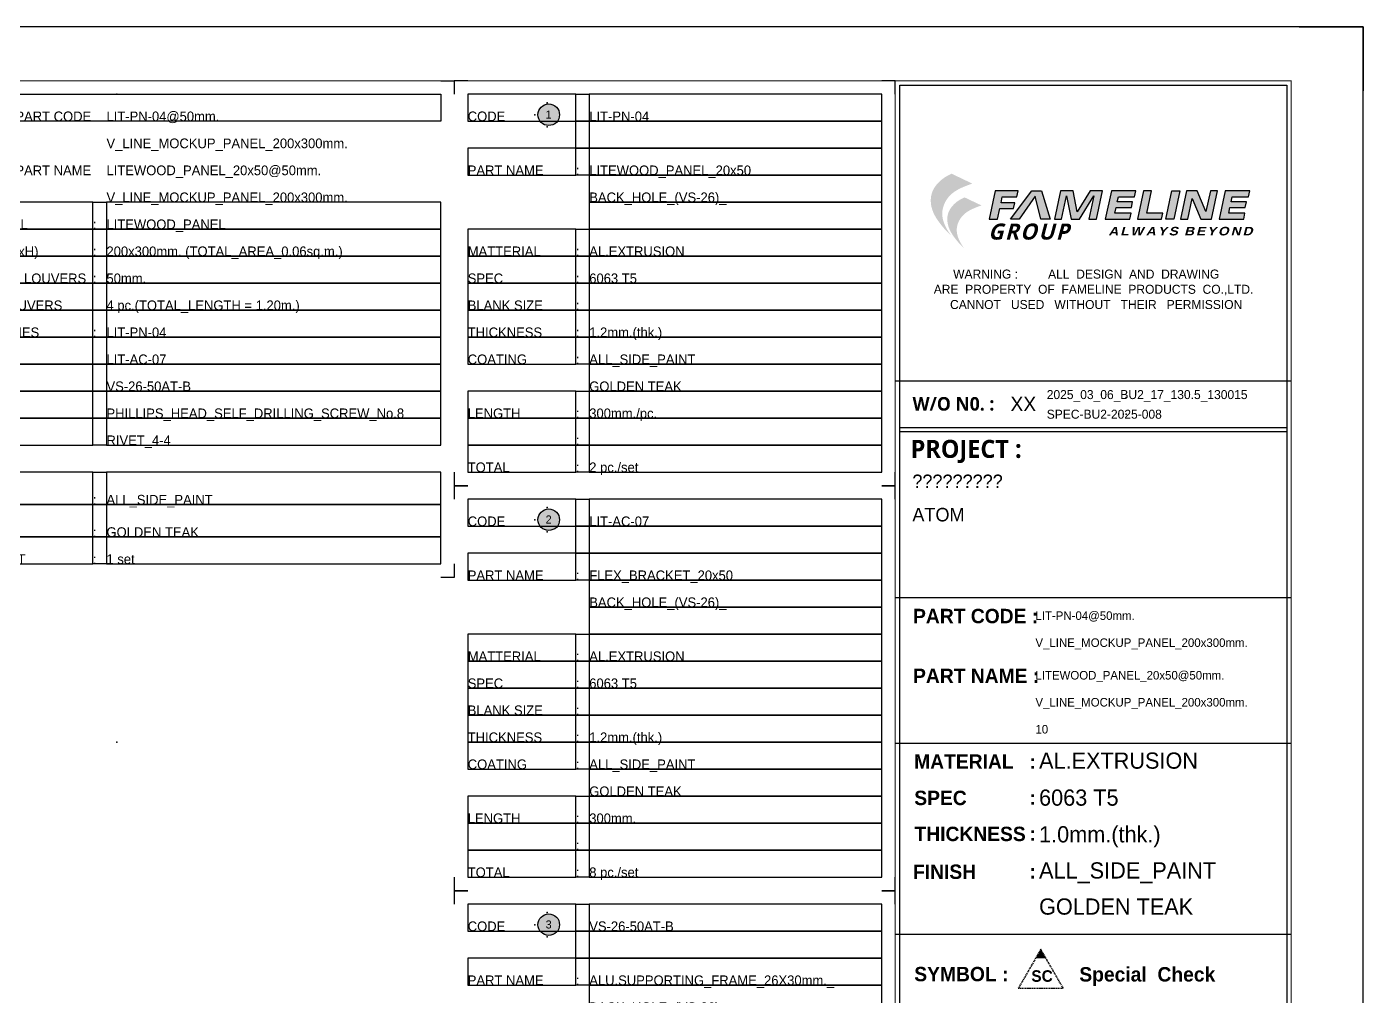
# Model space of a CAD drawing. Header units: millimetres. Extents: x -244126 to 368105, y -173968 to 259060.
# Drawn here: x 161645 to 162387, y 256820 to 257358 of the extents above; entities that cross this region are included whole.
import ezdxf
from ezdxf.enums import TextEntityAlignment as Align

# ---------------------------------------------------------------- set-up
doc = ezdxf.new("R2010")
doc.units = ezdxf.units.MM
doc.header["$MEASUREMENT"] = 0
for name, pattern in [('005_GG_TA_LINE', [13.75, 5, -1.25, 1.25, -1.25, 5]), ('BORDER2', [22.225, 6.35, -3.175, 6.35, -3.175, 0, -3.175]), ('HIDDEN', [9.525, 6.35, -3.175])]:
    doc.linetypes.add(name, pattern=pattern)
for name, color, linetype in [('000 - H A T C H', 8, 'Continuous'), ('000 - L I N E 0.1', 1, 'Continuous'), ('000 - SYMBOL CON', 1, 'Continuous'), ('000 - T E X T', 4, 'Continuous'), ('000 - TITLEBLOCK', 4, 'Continuous'), ('A04_TUBE SERIES', 7, 'Continuous'), ('T E X T', 4, 'Continuous')]:
    doc.layers.add(name, color=color, linetype=linetype)
doc.styles.add('Cetury Gothic', font='GOTHIC.TTF')
doc.styles.add('MtXpl_BrowalliaUPC', font='BrowalliaUPC.ttf')
doc.styles.add('MtXpl_Century_Gothic', font='GOTHICB.TTF')
doc.styles.add('MtXpl_Malgun_Gothic', font='malgunbd.ttf')
doc.styles.add('TA', font='Cordia New.ttf', dxfattribs={"height": 4.5})

# ---------------------------------------------------------------- blocks, each defined once
blk = doc.blocks.new('A$Cfd196da9')
at = {"color": 0, "linetype": 'ByBlock', "const_width": 0.1}
blk.add_lwpolyline([(-143.5, -98), (96.5, -98), (96.5, 99), (-143.5, 99)], close=True, dxfattribs=at)
blk = doc.blocks.new('NEW LOGO FAMELINE')
h = blk.add_hatch(color=3)
h.dxf.hatch_style = 1
h.set_gradient(color1=(51, 51, 51), color2=(132, 132, 132), tint=1, name='INVHEMISPHERICAL')
edge = h.paths.add_edge_path()
edge.add_spline(control_points=[(167, -151.3), (166.2, -150.2), (164.6, -148), (161.9, -143.2), (159.3, -137.4), (158.4, -130.6), (159.4, -124.4), (161.9, -118.6), (166.8, -112.3), (175.3, -106.8), (182.7, -104.2), (186.7, -102.7)], knot_values=[0, 0, 0, 0, 3.999368, 8.221458, 16.423435, 22.935826, 28.683381, 35.030362, 41.70231, 52.106571, 65.045306, 65.045306, 65.045306, 65.045306], degree=3, periodic=0)
edge.add_line((186.7, -102.7), (167.5, -93.5))
edge.add_spline(control_points=[(167.5, -93.5), (165.3, -94.5), (160.7, -96.8), (154.8, -101.7), (150.3, -107.6), (148, -114.3), (147.8, -121.1), (149.6, -128.8), (153.3, -135.6), (157.9, -141.6), (162.1, -146.7), (165.3, -149.7), (167, -151.3)], knot_values=[0, 0, 0, 0, 7.114643, 15.455222, 22.761373, 29.246418, 36.248595, 42.954952, 52.716962, 59.173886, 65.493194, 72.469008, 72.469008, 72.469008, 72.469008], degree=3, periodic=0)
edge = h.paths.add_edge_path(flags=16)
edge.add_spline(control_points=[(174.4, -106.3), (174.1, -106.2), (172.5, -105.6), (168.6, -105.4), (162.7, -105.8), (156.2, -106.9), (152.6, -109.1), (151, -110.1)], knot_values=[0, 0, 0, 0, 1.056476, 5.025479, 11.599149, 18.811417, 24.352285, 24.352285, 24.352285, 24.352285], degree=3, periodic=0)
edge.add_spline(control_points=[(151, -110.1), (151.1, -109.8), (151.2, -109.5), (151.8, -108.3), (152.4, -107.3), (153.9, -105.1), (154.9, -104), (157.1, -101.7), (158.4, -100.5), (160.4, -99), (161.1, -98.5), (162.6, -97.6), (163.3, -97.1), (164.9, -96.2), (165.8, -95.8), (167, -95.2), (167.2, -95.1), (167.5, -95)], knot_values=[0.636744, 0.636744, 0.636744, 0.636744, 1.528083, 1.528083, 5.150301, 5.150301, 9.845601, 9.845601, 15.15015, 15.15015, 17.802424, 17.802424, 20.454698, 20.454698, 23.491903, 23.491903, 24.373762, 24.373762, 24.373762, 24.373762], degree=3, periodic=0)
edge.add_line((167.5, -95), (183.3, -102.6))
edge.add_spline(control_points=[(183.3, -102.6), (182.4, -102.9), (181.5, -103.2), (178.6, -104.4), (176.5, -105.2), (174.4, -106.3)], knot_values=[3.151221, 3.151221, 3.151221, 3.151221, 5.963358, 5.963358, 12.618488, 12.618488, 12.618488, 12.618488], degree=3, periodic=0)
h = blk.add_hatch(color=253)
h.dxf.hatch_style = 1
edge = h.paths.add_edge_path()
edge.add_spline(control_points=[(167.5, -95), (167.2, -95.1), (167, -95.2), (165.8, -95.8), (164.9, -96.2), (163.3, -97.1), (162.6, -97.6), (161.1, -98.5), (160.4, -99), (158.4, -100.5), (157.1, -101.7), (154.9, -104), (153.9, -105.1), (152.4, -107.3), (151.8, -108.3), (151.2, -109.5), (151.1, -109.8), (151, -110.1)], knot_values=[0.636744, 0.636744, 0.636744, 0.636744, 1.518603, 1.518603, 4.555808, 4.555808, 7.208082, 7.208082, 9.860357, 9.860357, 15.164905, 15.164905, 19.860205, 19.860205, 23.482423, 23.482423, 24.373762, 24.373762, 24.373762, 24.373762], degree=3, periodic=0)
edge.add_spline(control_points=[(151, -110.1), (152.6, -109.1), (156.2, -106.9), (162.7, -105.8), (168.6, -105.4), (172.5, -105.6), (174.1, -106.2), (174.4, -106.3)], knot_values=[0, 0, 0, 0, 5.540868, 12.753135, 19.326806, 23.295809, 24.352285, 24.352285, 24.352285, 24.352285], degree=3, periodic=0)
edge.add_spline(control_points=[(174.4, -106.3), (176.5, -105.2), (178.6, -104.4), (181.5, -103.2), (182.4, -102.9), (183.3, -102.6)], knot_values=[3.151221, 3.151221, 3.151221, 3.151221, 9.806351, 9.806351, 12.618488, 12.618488, 12.618488, 12.618488], degree=3, periodic=0)
edge.add_line((183.3, -102.6), (167.5, -95))
edge = h.paths.add_edge_path()
edge.add_spline(control_points=[(179.5, -116.8), (179.3, -116.9), (179.1, -117), (178.1, -117.4), (177.4, -117.8), (176, -118.5), (175.4, -118.9), (174.3, -119.6), (173.7, -120), (172, -121.3), (171, -122.3), (169.1, -124.2), (168.3, -125.1), (167.1, -126.9), (166.6, -127.7), (166.1, -128.8), (166, -129), (165.9, -129.2)], knot_values=[0.636744, 0.636744, 0.636744, 0.636744, 1.518603, 1.518603, 4.555808, 4.555808, 7.208082, 7.208082, 9.860357, 9.860357, 15.164905, 15.164905, 19.860205, 19.860205, 23.482423, 23.482423, 24.373762, 24.373762, 24.373762, 24.373762], degree=3, periodic=0)
edge.add_spline(control_points=[(165.9, -129.2), (166.3, -129), (166.6, -128.7), (167, -128.5)], knot_values=[0, 0, 0, 0, 1.522018, 1.522018, 1.522018, 1.522018], degree=3, periodic=0)
edge.add_spline(control_points=[(167, -128.5), (167.7, -128.1), (168.5, -127.7), (169.2, -127.3)], knot_values=[1.522018, 1.522018, 1.522018, 1.522018, 4.566053, 4.566053, 4.566053, 4.566053], degree=3, periodic=0)
edge.add_spline(control_points=[(169.2, -127.3), (169.5, -127.2), (170.2, -126.9), (171, -126.6), (171.6, -126.5)], knot_values=[4.566053, 4.566053, 4.566053, 4.566053, 5.540868, 7.610089, 7.610089, 7.610089, 7.610089], degree=3, periodic=0)
edge.add_spline(control_points=[(171.6, -126.5), (172.4, -126.3), (173.2, -126.1), (174, -126)], knot_values=[7.610089, 7.610089, 7.610089, 7.610089, 10.654125, 10.654125, 10.654125, 10.654125], degree=3, periodic=0)
edge.add_spline(control_points=[(174, -126), (174.6, -125.9), (175.8, -125.7), (177.1, -125.6), (177.8, -125.5)], knot_values=[10.654125, 10.654125, 10.654125, 10.654125, 12.753135, 15.220178, 15.220178, 15.220178, 15.220178], degree=3, periodic=0)
edge.add_spline(control_points=[(177.8, -125.5), (178.9, -125.5), (180.1, -125.4), (181.4, -125.4), (181.5, -125.4)], knot_values=[15.220178, 15.220178, 15.220178, 15.220178, 19.326806, 19.786231, 19.786231, 19.786231, 19.786231], degree=3, periodic=0)
edge.add_spline(control_points=[(181.5, -125.4), (182.1, -125.5), (182.8, -125.5), (183.4, -125.6)], knot_values=[19.786231, 19.786231, 19.786231, 19.786231, 22.069258, 22.069258, 22.069258, 22.069258], degree=3, periodic=0)
edge.add_spline(control_points=[(183.4, -125.6), (183.7, -125.6), (184.1, -125.7), (184.5, -125.8), (184.6, -125.9)], knot_values=[22.069258, 22.069258, 22.069258, 22.069258, 23.295809, 23.591276, 23.591276, 23.591276, 23.591276], degree=3, periodic=0)
edge.add_spline(control_points=[(184.6, -125.9), (184.8, -125.9), (185, -126), (185.2, -126.1)], knot_values=[23.591276, 23.591276, 23.591276, 23.591276, 24.352285, 24.352285, 24.352285, 24.352285], degree=3, periodic=0)
edge.add_spline(control_points=[(185.2, -126.1), (186.9, -125.2), (188.6, -124.5), (191, -123.5), (191.8, -123.3), (192.5, -123)], knot_values=[3.151221, 3.151221, 3.151221, 3.151221, 9.806351, 9.806351, 12.618488, 12.618488, 12.618488, 12.618488], degree=3, periodic=0)
edge.add_line((192.5, -123), (179.5, -116.8))
h = blk.add_hatch(color=3)
h.dxf.hatch_style = 1
h.set_gradient(color1=(51, 51, 51), color2=(132, 132, 132), tint=1, name='INVHEMISPHERICAL')
edge = h.paths.add_edge_path()
edge.add_spline(control_points=[(179.1, -163.1), (178.5, -162.2), (177.2, -160.4), (174.9, -156.5), (172.8, -151.7), (172, -146), (172.8, -140.9), (174.9, -136.2), (178.9, -131), (185.9, -126.5), (192, -124.3), (195.3, -123.1)], knot_values=[0, 0, 0, 0, 3.28902, 6.761203, 13.506384, 18.862075, 23.588778, 28.808439, 34.295348, 42.851654, 53.492273, 53.492273, 53.492273, 53.492273], degree=3, periodic=0)
edge.add_line((195.3, -123.1), (179.5, -115.6))
edge.add_spline(control_points=[(179.5, -115.6), (177.7, -116.4), (173.9, -118.3), (169.1, -122.3), (165.3, -127.2), (163.4, -132.7), (163.3, -138.3), (164.8, -144.6), (167.9, -150.2), (171.6, -155.1), (175.1, -159.3), (177.7, -161.8), (179.1, -163.1)], knot_values=[0, 0, 0, 0, 5.850974, 12.71014, 18.718608, 24.051811, 29.810295, 35.325501, 43.35363, 48.663707, 53.86061, 59.597414, 59.597414, 59.597414, 59.597414], degree=3, periodic=0)
edge = h.paths.add_edge_path(flags=16)
edge.add_spline(control_points=[(171.6, -126.5), (171, -126.6), (170.2, -126.9), (169.5, -127.2), (169.2, -127.3)], knot_values=[4.566053, 4.566053, 4.566053, 4.566053, 6.635274, 7.610089, 7.610089, 7.610089, 7.610089], degree=3, periodic=0)
edge.add_spline(control_points=[(169.2, -127.3), (168.5, -127.7), (167.7, -128.1), (167, -128.5)], knot_values=[1.522018, 1.522018, 1.522018, 1.522018, 4.566053, 4.566053, 4.566053, 4.566053], degree=3, periodic=0)
edge.add_spline(control_points=[(167, -128.5), (166.6, -128.7), (166.3, -129), (165.9, -129.2)], knot_values=[0, 0, 0, 0, 1.522018, 1.522018, 1.522018, 1.522018], degree=3, periodic=0)
edge.add_spline(control_points=[(165.9, -129.2), (166, -129), (166.1, -128.8), (166.6, -127.7), (167.1, -126.9), (168.3, -125.1), (169.1, -124.2), (171, -122.3), (172, -121.3), (173.7, -120), (174.3, -119.6), (175.4, -118.9), (176, -118.5), (177.4, -117.8), (178.1, -117.4), (179.1, -117), (179.3, -116.9), (179.5, -116.8)], knot_values=[0.636744, 0.636744, 0.636744, 0.636744, 1.528083, 1.528083, 5.150301, 5.150301, 9.845601, 9.845601, 15.15015, 15.15015, 17.802424, 17.802424, 20.454698, 20.454698, 23.491903, 23.491903, 24.373762, 24.373762, 24.373762, 24.373762], degree=3, periodic=0)
edge.add_line((179.5, -116.8), (192.5, -123))
edge.add_spline(control_points=[(192.5, -123), (191.8, -123.3), (191, -123.5), (188.6, -124.5), (186.9, -125.2), (185.2, -126.1)], knot_values=[3.151221, 3.151221, 3.151221, 3.151221, 5.963358, 5.963358, 12.618488, 12.618488, 12.618488, 12.618488], degree=3, periodic=0)
edge.add_spline(control_points=[(185.2, -126.1), (185, -126), (184.8, -125.9), (184.6, -125.9)], knot_values=[23.591276, 23.591276, 23.591276, 23.591276, 24.352285, 24.352285, 24.352285, 24.352285], degree=3, periodic=0)
edge.add_spline(control_points=[(184.6, -125.9), (184.5, -125.8), (184.1, -125.7), (183.7, -125.6), (183.4, -125.6)], knot_values=[22.069258, 22.069258, 22.069258, 22.069258, 22.364725, 23.591276, 23.591276, 23.591276, 23.591276], degree=3, periodic=0)
edge.add_spline(control_points=[(183.4, -125.6), (182.8, -125.5), (182.1, -125.5), (181.5, -125.4)], knot_values=[19.786231, 19.786231, 19.786231, 19.786231, 22.069258, 22.069258, 22.069258, 22.069258], degree=3, periodic=0)
edge.add_spline(control_points=[(181.5, -125.4), (181.4, -125.4), (180.1, -125.4), (178.9, -125.5), (177.8, -125.5)], knot_values=[15.220178, 15.220178, 15.220178, 15.220178, 15.679604, 19.786231, 19.786231, 19.786231, 19.786231], degree=3, periodic=0)
edge.add_spline(control_points=[(177.8, -125.5), (177.1, -125.6), (175.8, -125.7), (174.6, -125.9), (174, -126)], knot_values=[10.654125, 10.654125, 10.654125, 10.654125, 13.121167, 15.220178, 15.220178, 15.220178, 15.220178], degree=3, periodic=0)
edge.add_spline(control_points=[(174, -126), (173.2, -126.1), (172.4, -126.3), (171.6, -126.5)], knot_values=[7.610089, 7.610089, 7.610089, 7.610089, 10.654125, 10.654125, 10.654125, 10.654125], degree=3, periodic=0)
blk = doc.blocks.new('*U1676')
h = blk.add_hatch(color=3)
h.dxf.hatch_style = 1
h.paths.add_polyline_path([(1277.21, 943.13), (1281.82, 943.13), (1283.06, 948.98), (1290.66, 948.98), (1291.35, 952.24), (1283.76, 952.24), (1284.46, 955.54), (1292.63, 955.54), (1293.34, 958.88), (1280.56, 958.88)])
h.paths.add_polyline_path([(1289.1, 943.13), (1293.75, 943.13), (1302.64, 955.86), (1305.95, 943.13), (1311.09, 943.13), (1306.25, 958.88), (1300.87, 958.88)])
h.paths.add_polyline_path([(1320.05, 956.01), (1322.65, 943.13), (1327.33, 943.13), (1335.35, 955.97), (1332.62, 943.13), (1336.83, 943.13), (1340.18, 958.88), (1333.36, 958.88), (1326.01, 947.12), (1323.77, 958.88), (1316.78, 958.88), (1313.43, 943.13), (1317.31, 943.13)])
h.paths.add_polyline_path([(1341.69, 943.13), (1355.32, 943.13), (1356.03, 946.46), (1347.02, 946.46), (1347.68, 949.57), (1356.16, 949.57), (1356.82, 952.67), (1348.34, 952.67), (1348.96, 955.54), (1357.96, 955.54), (1358.67, 958.88), (1345.04, 958.88)])
h.paths.add_polyline_path([(1359.56, 943.13), (1372.94, 943.13), (1373.65, 946.46), (1364.75, 946.46), (1367.39, 958.88), (1362.91, 958.88)])
h.paths.add_polyline_path([(1375.32, 943.13), (1379.79, 943.13), (1383.14, 958.88), (1378.67, 958.88)])
h.paths.add_polyline_path([(1383.43, 943.13), (1387.51, 943.13), (1389.93, 954.49), (1394.71, 943.13), (1400.73, 943.13), (1404.08, 958.88), (1400.07, 958.88), (1397.62, 947.35), (1392.76, 958.88), (1386.78, 958.88)])
h.paths.add_polyline_path([(1404.94, 943.13), (1418.57, 943.13), (1419.28, 946.46), (1410.27, 946.46), (1410.93, 949.57), (1419.41, 949.57), (1420.07, 952.67), (1411.59, 952.67), (1412.2, 955.54), (1421.21, 955.54), (1421.92, 958.88), (1408.29, 958.88)])
h = blk.add_hatch(color=150)
h.dxf.hatch_style = 1
h.paths.add_polyline_path([(1305.85, 537.41), (1302.96, 532.41), (1308.73, 532.41)])
at = {"color": 3, "linetype": 'Continuous'}
for p, q in [((1225, 853.24), (1445, 853.24)), ((1225, 732.86), (1445, 732.86)), ((1445, 651.81), (1225, 651.81)), ((1445, 651.81), (1225, 651.81)), ((1445, 545.58), (1225, 545.58))]:
    blk.add_line(p, q, dxfattribs=at)
at = {"color": 3}
for points in [[(1293.34, 958.88), (1280.56, 958.88), (1277.21, 943.13), (1281.82, 943.13), (1283.06, 948.98), (1290.66, 948.98), (1291.35, 952.24), (1283.76, 952.24), (1284.46, 955.54), (1292.63, 955.54), (1293.34, 958.88)], [(1289.1, 943.13), (1300.87, 958.88), (1306.25, 958.88), (1311.09, 943.13), (1305.95, 943.13), (1302.64, 955.86), (1293.75, 943.13), (1289.1, 943.13)], [(1313.43, 943.13), (1317.31, 943.13), (1320.05, 956.01), (1322.65, 943.13), (1327.33, 943.13), (1335.35, 955.97), (1332.62, 943.13), (1336.83, 943.13), (1340.18, 958.88), (1333.36, 958.88), (1326.01, 947.12), (1323.77, 958.88), (1316.78, 958.88), (1313.43, 943.13)], [(1367.39, 958.88), (1362.91, 958.88), (1359.56, 943.13), (1372.94, 943.13), (1373.65, 946.46), (1364.75, 946.46), (1367.39, 958.88)], [(1378.67, 958.88), (1383.14, 958.88), (1379.79, 943.13), (1375.32, 943.13), (1378.67, 958.88)], [(1383.43, 943.13), (1387.51, 943.13), (1389.93, 954.49), (1394.71, 943.13), (1400.73, 943.13), (1404.08, 958.88), (1400.07, 958.88), (1397.62, 947.35), (1392.76, 958.88), (1386.78, 958.88), (1383.43, 943.13)]]:
    blk.add_lwpolyline(points, dxfattribs=at)
for points in [[(1348.96, 955.54), (1357.96, 955.54), (1358.67, 958.88), (1345.04, 958.88), (1341.69, 943.13), (1355.32, 943.13), (1356.03, 946.46), (1347.02, 946.46), (1347.68, 949.57), (1356.16, 949.57), (1356.82, 952.67), (1348.34, 952.67)], [(1412.2, 955.54), (1421.21, 955.54), (1421.92, 958.88), (1408.29, 958.88), (1404.94, 943.13), (1418.57, 943.13), (1419.28, 946.46), (1410.27, 946.46), (1410.93, 949.57), (1419.41, 949.57), (1420.07, 952.67), (1411.59, 952.67)]]:
    blk.add_lwpolyline(points, close=True, dxfattribs=at)
at = {"color": 3, "linetype": 'Continuous'}
blk.add_lwpolyline([(1442.5, 827.4), (1442.5, 824.9), (1227.5, 824.9), (1227.5, 827.4)], close=True, dxfattribs=at)
at = {"color": 150, "linetype": 'HIDDEN', "ltscale": 0.1}
blk.add_lwpolyline([(1293.35, 515.76), (1318.35, 515.76), (1305.85, 537.41), (1293.35, 515.76)], dxfattribs=at)
for p in [(792.5, 1012.5), (1353.25, 843.98), (1353.25, 834.72), (792.5, 652.5)]:
    blk.add_point(p)
at = {"layer": '000 - L I N E 0.1', "color": 21, "linetype": 'Continuous'}
blk.add_lwpolyline([(1449.4, 1050), (1485, 1050), (1485, 1014.4)], dxfattribs=at)
at = {"layer": '000 - T E X T', "color": 3, "const_width": 0.5}
blk.add_lwpolyline([(1445, 35), (1225, 35), (1225, 1020), (1445, 1020)], close=True, dxfattribs=at)
at = {"layer": '000 - T E X T', "color": 3}
blk.add_lwpolyline([(1442.5, 37.5), (1227.5, 37.5), (1227.5, 1017.5), (1442.5, 1017.5)], close=True, dxfattribs=at)
at = {"layer": '000 - TITLEBLOCK', "color": 250}
blk.add_lwpolyline([(0, 0), (1485, 0), (1485, 1050), (0, 1050)], close=True, dxfattribs=at)
at = {"color": 3, "xscale": 0.594778572591873, "yscale": 0.594778572591873, "zscale": 0.594778572591873}
blk.add_blockref('NEW LOGO FAMELINE', (1156.72, 1023.94), dxfattribs=at)
at = {"layer": '000 - T E X T', "color": 3, "xscale": 5, "yscale": 5, "zscale": 5}
blk.add_blockref('A$Cfd196da9', (742.5, 525), dxfattribs=at)
at = {"color": 2, "attachment_point": 1, "style": 'Cetury Gothic'}
for s, width, insert, char_height in [('{\\f@Meiryo UI|b1|i1|c0|p34;\\T1.1;GROUP}', 56.298, (1276.62, 940.64), 8.9217), ('{\\fArial Black|b0|i1|c0|p34;\\T1.2;ALWAYS BEYOND}', 91.2674, (1343.4, 938.81), 4.7582)]:
    blk.add_mtext_dynamic_manual_height_columns(s, width=width, gutter_width=14.87, heights=[0], dxfattribs=dict(at, insert=insert, char_height=char_height))
at = {"color": 4, "style": 'TA'}
blk.add_attdef('PAPER_SIZE', text='', height=6.25, dxfattribs=at).set_placement((1421.5, 24.94), align=Align.MIDDLE_RIGHT)
blk.add_attdef('SCALE_SIZE', text='', height=6.25, dxfattribs=at).set_placement((1433.78, 25.07), align=Align.MIDDLE_LEFT)
at = {"layer": '000 - T E X T', "color": 250, "style": 'TA'}
for tag, height, p in [('SUPERLINK', 5, (43.16, 1039.41)), ('NAMEFILE', 5, (43.16, 1029.41)), ('SC', 100, (8.41, 938.03))]:
    blk.add_attdef(tag, text='', height=height, dxfattribs=at).set_placement(p, align=Align.MIDDLE_LEFT)
at = {"layer": '000 - T E X T', "color": 4, "style": 'TA'}
for tag, height, p in [('NAME_JOB_1', 5, (1309.16, 845.63)), ('NAME_JOB_2', 5, (1309.16, 834.72)), ('NAME_PROJECT_1', 7.5, (1234.52, 797.42)), ('NAME_PROJECT_2', 7.5, (1234.52, 778.92)), ('NAME_PROJECT_3', 7.5, (1234.52, 760.42)), ('CODE_VALUE_1', 4.75, (1302.87, 722.8)), ('CODE_VALUE_2', 4.75, (1302.87, 707.8)), ('PART_NAME_VALUE_1', 4.75, (1302.87, 689.69)), ('PART_NAME_VALUE_2', 4.75, (1302.87, 674.69)), ('PART_NAME_VALUE_3', 4.75, (1302.87, 659.69)), ('MATTERIAL_VALUE_1', 9, (1304.89, 642.26)), ('SPEC_VALUE', 9, (1304.89, 621.71)), ('THICKNESS_VALUE', 9, (1304.89, 601.32)), ('COATING_VALUE_1', 9, (1304.89, 581.25)), ('COATING_VALUE_2', 9, (1304.89, 561.18)), ('NAME_TITLE_1', 6, (1236.27, 194.04)), ('NAME_TITLE_2', 6, (1236.27, 177.39)), ('NAME_TITLE_3', 6, (1236.27, 160.74)), ('DRAWING_NO1', 6, (1236.53, 82.29)), ('DRAWING_NO2', 6, (1236.53, 62.29))]:
    blk.add_attdef(tag, text='', height=height, dxfattribs=at).set_placement(p, align=Align.MIDDLE_LEFT)
for tag, p in [('NAME_DAFT', (1383.53, 340.54)), ('NAME_CHECKED', (1383.53, 306.49)), ('NAME_DESIGNER', (1383.53, 273.03)), ('NAME_DESIGN_MGR', (1383.53, 237.79))]:
    blk.add_attdef(tag, text='', height=9, dxfattribs=at).set_placement(p, align=Align.MIDDLE_CENTER)
for tag, p, height in [('REV', (1383.82, 125.62), 9.38), ('NAME_REMARK', (138.21, 43.26), 10)]:
    blk.add_attdef(tag, p, '', height=height, dxfattribs=at)
at = {"layer": '000 - T E X T', "color": 4, "style": 'Cetury Gothic'}
for tag, p in [('SHEET_NO.', (1403.95, 84.99)), ('TOTAL_SHEET_NO.', (1402.41, 44.1))]:
    blk.add_attdef(tag, text='', height=9, dxfattribs=at).set_placement(p, align=Align.CENTER)
at = {"layer": 'T E X T', "color": 4, "linetype": '005_GG_TA_LINE'}
for s, height, style, p in [(' WARNING :         ALL  DESIGN  AND  DRAWING', 5, 'Cetury Gothic', (1255.31, 910.08)), ('ARE  PROPERTY  OF  FAMELINE  PRODUCTS  CO.,LTD.', 5, 'Cetury Gothic', (1246.38, 901.62)), (' CANNOT   USED   WITHOUT   THEIR   PERMISSION', 5, 'Cetury Gothic', (1253.59, 893.16)), ('W/O N0. :', 7.5, 'MtXpl_Malgun_Gothic', (1234.63, 836.73)), ('XX', 8, 'Cetury Gothic', (1289.01, 836.42)), ('PROJECT :', 10, 'MtXpl_Malgun_Gothic', (1233.54, 810.46)), ('PART CODE :', 8, 'MtXpl_Century_Gothic', (1234.88, 718.59)), ('PART NAME :', 8, 'MtXpl_Century_Gothic', (1234.88, 685.37)), ('MATERIAL', 8, 'MtXpl_Century_Gothic', (1235.49, 637.74)), (':', 8, 'MtXpl_Century_Gothic', (1299.55, 637.74)), ('SPEC', 8, 'MtXpl_Century_Gothic', (1235.57, 617.54)), (':', 8, 'MtXpl_Century_Gothic', (1299.55, 617.74)), ('THICKNESS', 8, 'MtXpl_Century_Gothic', (1235.67, 597.54)), (':', 8, 'MtXpl_Century_Gothic', (1299.55, 597.74)), ('FINISH', 8, 'MtXpl_Century_Gothic', (1234.86, 576.53)), (':', 8, 'MtXpl_Century_Gothic', (1299.55, 576.73)), ('SYMBOL :', 8, 'MtXpl_Century_Gothic', (1235.57, 519.67)), ('Special  Check', 8, 'MtXpl_Century_Gothic', (1327.25, 519.52))]:
    blk.add_text(s, height=height, dxfattribs=dict(at, style=style)).set_placement(p)
at = {"layer": 'T E X T', "color": 150, "insert": (1300.61, 525.78), "char_height": 6.4, "attachment_point": 1, "style": 'Cetury Gothic'}
blk.add_mtext('{\\fCentury Gothic|b1|i0|c0|p34;SC}', dxfattribs=at)
blk = doc.blocks.new('*U5056')
at = {"layer": 'Defpoints', "color": 250}
for points in [[(0, 2.5), (-2.5, 2.5), (-2.5, 0)], [(90, 2.5), (92.5, 2.5), (92.5, 0)], [(-2.5, -87), (-2.5, -89.5), (0, -89.5)], [(92.5, -87), (92.5, -89.5), (90, -89.5)]]:
    blk.add_lwpolyline(points, dxfattribs=at)
for points in [[(0, 0), (90, 0), (90, -5), (0, -5)], [(0, -25), (25.6, -25), (25.6, -20), (0, -20)], [(25.6, -20), (28.1, -20), (28.1, -25), (25.6, -25)], [(28.1, -25), (90, -25), (90, -20), (28.1, -20)], [(0, -30), (25.6, -30), (25.6, -25), (0, -25)], [(25.6, -25), (28.1, -25), (28.1, -30), (25.6, -30)], [(28.1, -30), (90, -30), (90, -25), (28.1, -25)], [(0, -35), (25.6, -35), (25.6, -30), (0, -30)], [(25.6, -30), (28.1, -30), (28.1, -35), (25.6, -35)], [(28.1, -35), (90, -35), (90, -30), (28.1, -30)], [(0, -40), (25.6, -40), (25.6, -35), (0, -35)], [(25.6, -35), (28.1, -35), (28.1, -40), (25.6, -40)], [(28.1, -40), (90, -40), (90, -35), (28.1, -35)], [(0, -45), (25.6, -45), (25.6, -40), (0, -40)], [(25.6, -40), (28.1, -40), (28.1, -45), (25.6, -45)], [(28.1, -45), (90, -45), (90, -40), (28.1, -40)], [(0, -50), (25.6, -50), (25.6, -45), (0, -45)], [(25.6, -45), (28.1, -45), (28.1, -50), (25.6, -50)], [(28.1, -50), (90, -50), (90, -45), (28.1, -45)], [(0, -55), (25.6, -55), (25.6, -50), (0, -50)], [(25.6, -50), (28.1, -50), (28.1, -55), (25.6, -55)], [(28.1, -55), (90, -55), (90, -50), (28.1, -50)], [(0, -60), (25.6, -60), (25.6, -55), (0, -55)], [(25.6, -55), (28.1, -55), (28.1, -60), (25.6, -60)], [(28.1, -60), (90, -60), (90, -55), (28.1, -55)], [(0, -65), (25.6, -65), (25.6, -60), (0, -60)], [(25.6, -60), (28.1, -60), (28.1, -65), (25.6, -65)], [(28.1, -65), (90, -65), (90, -60), (28.1, -60)], [(0, -76), (25.6, -76), (25.6, -70), (0, -70)], [(25.6, -70), (28.1, -70), (28.1, -76), (25.6, -76)], [(28.1, -76), (90, -76), (90, -70), (28.1, -70)], [(0, -82), (25.6, -82), (25.6, -76), (0, -76)], [(25.6, -76), (28.1, -76), (28.1, -82), (25.6, -82)], [(28.1, -82), (90, -82), (90, -76), (28.1, -76)], [(0, -87), (25.6, -87), (25.6, -82), (0, -82)], [(25.6, -82), (28.1, -82), (28.1, -87), (25.6, -87)], [(28.1, -87), (90, -87), (90, -82), (28.1, -82)]]:
    blk.add_lwpolyline(points, close=True, dxfattribs=at)
at = {"layer": '000 - T E X T', "linetype": 'BORDER2', "style": 'TA'}
for s, p in [('MOCKUP PART CODE', (0, -5)), ('MOCKUP PART NAME', (0, -15)), ('MATTERIAL', (0, -25)), (':', (25.6, -25)), ('SIZING (WxH)', (0, -30)), (':', (25.6, -30)), ('DISTANCE LOUVERS', (0, -35)), (':', (25.6, -35)), ('TOTAL LOUVERS', (0, -40)), ('ACESSORIES', (0, -45)), (':', (25.6, -45)), (':', (25.6, -76)), (':', (25.6, -82)), ('TOTAL SET', (0, -87)), (':', (25.6, -87))]:
    blk.add_text(s, height=1.8, dxfattribs=at).set_placement(p)
blk.add_text('COLOR', height=1.8, dxfattribs=at).set_placement((0, -75.1), align=Align.MIDDLE_LEFT)
at = {"layer": '000 - T E X T', "style": 'TA'}
for tag, p in [('CODE_VALUE_1', (28.1, -5)), ('CODE_VALUE_2', (28.1, -10)), ('PART_NAME_VALUE_1', (28.1, -15)), ('PART_NAME_VALUE_2', (28.1, -20)), ('MATTERIAL_VALUE', (28.1, -25)), ('SIZING_VALUE', (28.1, -30)), ('DISTANCE_LOUVERS_VALUE', (28.1, -35)), ('TOTAL_LOUVERS_VALUE1', (28.1, -40)), ('ACESSORIES_VALUE1', (28.1, -45)), ('ACESSORIES_VALUE2', (28.1, -50)), ('ACESSORIES_VALUE3', (28.1, -55)), ('ACESSORIES_VALUE4', (28.1, -60)), ('ACESSORIES_VALUE5', (28.1, -65)), ('COATING_VALUE_1', (28.1, -76)), ('COATING_VALUE_2', (28.1, -82)), ('TOTAL_SET_VALUE', (28.1, -87))]:
    blk.add_attdef(tag, p, '', height=1.8, dxfattribs=at)
blk = doc.blocks.new('A$C829836ee')
for p in [(0, 3), (0, -3)]:
    blk.add_point(p)
blk = doc.blocks.new('*U5053')
at = {"layer": '000 - H A T C H'}
h = blk.add_hatch(color=250, dxfattribs=at)
h.dxf.hatch_style = 1
edge = h.paths.add_edge_path()
edge.add_arc((15, -3.8), 2, 90, 270, ccw=False)
edge.add_line((15, -1.8), (15, -1.8))
edge.add_arc((15, -3.8), 2, -90, 90, ccw=False)
edge.add_line((15, -5.8), (15, -5.8))
at = {"layer": '000 - SYMBOL CON', "color": 2}
blk.add_lwpolyline([(15, -5.8, -1), (15, -1.8), (15, -1.8, -1), (15, -5.8)], format="xyb", close=True, dxfattribs=at)
at = {"layer": 'A04_TUBE SERIES', "color": 3}
blk.add_point((12.41, -3.8), dxfattribs=at)
at = {"layer": 'Defpoints', "color": 250}
for points in [[(0, 2.5), (-2.5, 2.5), (-2.5, 0)], [(79.17, 0), (79.17, 2.5), (76.67, 2.5)], [(-2.5, -70), (-2.5, -72.5), (0, -72.5)], [(76.67, -72.5), (79.17, -72.5), (79.17, -70)]]:
    blk.add_lwpolyline(points, dxfattribs=at)
for points in [[(0, -5), (20, -5), (20, 0), (0, 0)], [(20, 0), (22.5, 0), (22.5, -5), (20, -5)], [(22.5, -5), (76.67, -5), (76.67, 0), (22.5, 0)], [(20, -5), (22.5, -5), (22.5, -10), (20, -10)], [(22.5, -10), (76.67, -10), (76.67, -5), (22.5, -5)], [(0, -15), (20, -15), (20, -10), (0, -10)], [(20, -10), (22.5, -10), (22.5, -15), (20, -15)], [(22.5, -15), (76.67, -15), (76.67, -10), (22.5, -10)], [(22.5, -20), (76.67, -20), (76.67, -15), (22.5, -15)], [(22.5, -25), (76.67, -25), (76.67, -20), (22.5, -20)], [(0, -30), (20, -30), (20, -25), (0, -25)], [(20, -25), (22.5, -25), (22.5, -30), (20, -30)], [(22.5, -30), (76.67, -30), (76.67, -25), (22.5, -25)], [(0, -35), (20, -35), (20, -30), (0, -30)], [(20, -30), (22.5, -30), (22.5, -35), (20, -35)], [(22.5, -35), (76.67, -35), (76.67, -30), (22.5, -30)], [(0, -40), (20, -40), (20, -35), (0, -35)], [(20, -35), (22.5, -35), (22.5, -40), (20, -40)], [(22.5, -40), (76.67, -40), (76.67, -35), (22.5, -35)], [(0, -45), (20, -45), (20, -40), (0, -40)], [(20, -40), (22.5, -40), (22.5, -45), (20, -45)], [(22.5, -45), (76.67, -45), (76.67, -40), (22.5, -40)], [(0, -50), (20, -50), (20, -45), (0, -45)], [(20, -45), (22.5, -45), (22.5, -50), (20, -50)], [(22.5, -50), (76.67, -50), (76.67, -45), (22.5, -45)], [(22.5, -55), (76.67, -55), (76.67, -50), (22.5, -50)], [(0, -60), (20, -60), (20, -55), (0, -55)], [(20, -55), (22.5, -55), (22.5, -60), (20, -60)], [(22.5, -60), (76.67, -60), (76.67, -55), (22.5, -55)], [(0, -65), (20, -65), (20, -60), (0, -60)], [(20, -60), (22.5, -60), (22.5, -65), (20, -65)], [(22.5, -65), (76.67, -65), (76.67, -60), (22.5, -60)], [(0, -70), (20, -70), (20, -65), (0, -65)], [(20, -65), (22.5, -65), (22.5, -70), (20, -70)], [(22.5, -70), (76.67, -70), (76.67, -65), (22.5, -65)]]:
    blk.add_lwpolyline(points, close=True, dxfattribs=at)
at = {"xscale": 0.7454636594928784, "yscale": 0.7454636594928784, "zscale": 0.7454636594928784}
blk.add_blockref('A$C829836ee', (14.71, -3.8), dxfattribs=at)
at = {"layer": '000 - T E X T', "linetype": 'BORDER2', "style": 'TA'}
for s, p in [('CODE', (0, -5)), ('PART NAME', (0, -15)), (':', (20, -15)), ('MATTERIAL', (0, -30)), (':', (20, -30)), ('SPEC', (0, -35)), (':', (20, -35)), ('BLANK SIZE', (0, -40)), (':', (20, -40)), ('THICKNESS', (0, -45)), (':', (20, -45)), ('COATING', (0, -50)), (':', (20, -50)), ('LENGTH', (0, -60)), (':', (20, -60)), (':', (20, -65)), ('TOTAL', (0, -70)), (':', (20, -70))]:
    blk.add_text(s, height=1.8, dxfattribs=at).set_placement(p)
at = {"layer": '000 - T E X T', "style": 'TA', "flags": 1}
blk.add_attdef('BLK_NAME', (1.99, 0.93), '', height=1.8, dxfattribs=at)
at = {"layer": '000 - T E X T', "style": 'MtXpl_BrowalliaUPC'}
blk.add_attdef('NO.CODE', text='', height=1.49, dxfattribs=at).set_placement((14.98, -3.76), align=Align.MIDDLE_CENTER)
at = {"layer": '000 - T E X T', "style": 'TA'}
for tag, p in [('CODE_VALUE_1', (22.5, -5)), ('CODE_VALUE_2', (22.5, -10)), ('PART_NAME_VALUE_1', (22.5, -15)), ('PART_NAME_VALUE_2', (22.5, -20)), ('PART_NAME_VALUE_3', (22.5, -25)), ('MATTERIAL_VALUE_1', (22.5, -30)), ('SPEC_VALUE', (22.5, -35)), ('BLANK_SIZE_VALUE', (22.5, -40)), ('THICKNESS_VALUE', (22.5, -45)), ('COATING_VALUE_1', (22.5, -50)), ('COATING_VALUE_2', (22.5, -55)), ('LENGTH_VALUE_1', (22.5, -60)), ('LENGTH_VALUE_2', (22.5, -65)), ('TOTAL_VALUE', (22.5, -70))]:
    blk.add_attdef(tag, p, '', height=1.8, dxfattribs=at)
blk = doc.blocks.new('*U5054')
at = {"layer": '000 - H A T C H'}
h = blk.add_hatch(color=250, dxfattribs=at)
h.dxf.hatch_style = 1
edge = h.paths.add_edge_path()
edge.add_arc((15, -3.8), 2, 90, 270, ccw=False)
edge.add_line((15, -1.8), (15, -1.8))
edge.add_arc((15, -3.8), 2, -90, 90, ccw=False)
edge.add_line((15, -5.8), (15, -5.8))
at = {"layer": '000 - SYMBOL CON', "color": 2}
blk.add_lwpolyline([(15, -5.8, -1), (15, -1.8), (15, -1.8, -1), (15, -5.8)], format="xyb", close=True, dxfattribs=at)
at = {"layer": 'A04_TUBE SERIES', "color": 3}
blk.add_point((12.41, -3.8), dxfattribs=at)
at = {"layer": 'Defpoints', "color": 250}
for points in [[(0, 2.5), (-2.5, 2.5), (-2.5, 0)], [(79.17, 0), (79.17, 2.5), (76.67, 2.5)], [(-2.5, -70), (-2.5, -72.5), (0, -72.5)], [(76.67, -72.5), (79.17, -72.5), (79.17, -70)]]:
    blk.add_lwpolyline(points, dxfattribs=at)
for points in [[(0, -5), (20, -5), (20, 0), (0, 0)], [(20, 0), (22.5, 0), (22.5, -5), (20, -5)], [(22.5, -5), (76.67, -5), (76.67, 0), (22.5, 0)], [(20, -5), (22.5, -5), (22.5, -10), (20, -10)], [(22.5, -10), (76.67, -10), (76.67, -5), (22.5, -5)], [(0, -15), (20, -15), (20, -10), (0, -10)], [(20, -10), (22.5, -10), (22.5, -15), (20, -15)], [(22.5, -15), (76.67, -15), (76.67, -10), (22.5, -10)], [(22.5, -20), (76.67, -20), (76.67, -15), (22.5, -15)], [(22.5, -25), (76.67, -25), (76.67, -20), (22.5, -20)], [(0, -30), (20, -30), (20, -25), (0, -25)], [(20, -25), (22.5, -25), (22.5, -30), (20, -30)], [(22.5, -30), (76.67, -30), (76.67, -25), (22.5, -25)], [(0, -35), (20, -35), (20, -30), (0, -30)], [(20, -30), (22.5, -30), (22.5, -35), (20, -35)], [(22.5, -35), (76.67, -35), (76.67, -30), (22.5, -30)], [(0, -40), (20, -40), (20, -35), (0, -35)], [(20, -35), (22.5, -35), (22.5, -40), (20, -40)], [(22.5, -40), (76.67, -40), (76.67, -35), (22.5, -35)], [(0, -45), (20, -45), (20, -40), (0, -40)], [(20, -40), (22.5, -40), (22.5, -45), (20, -45)], [(22.5, -45), (76.67, -45), (76.67, -40), (22.5, -40)], [(0, -50), (20, -50), (20, -45), (0, -45)], [(20, -45), (22.5, -45), (22.5, -50), (20, -50)], [(22.5, -50), (76.67, -50), (76.67, -45), (22.5, -45)], [(22.5, -55), (76.67, -55), (76.67, -50), (22.5, -50)], [(0, -60), (20, -60), (20, -55), (0, -55)], [(20, -55), (22.5, -55), (22.5, -60), (20, -60)], [(22.5, -60), (76.67, -60), (76.67, -55), (22.5, -55)], [(0, -65), (20, -65), (20, -60), (0, -60)], [(20, -60), (22.5, -60), (22.5, -65), (20, -65)], [(22.5, -65), (76.67, -65), (76.67, -60), (22.5, -60)], [(0, -70), (20, -70), (20, -65), (0, -65)], [(20, -65), (22.5, -65), (22.5, -70), (20, -70)], [(22.5, -70), (76.67, -70), (76.67, -65), (22.5, -65)]]:
    blk.add_lwpolyline(points, close=True, dxfattribs=at)
at = {"xscale": 0.7454636594928784, "yscale": 0.7454636594928784, "zscale": 0.7454636594928784}
blk.add_blockref('A$C829836ee', (14.71, -3.8), dxfattribs=at)
at = {"layer": '000 - T E X T', "linetype": 'BORDER2', "style": 'TA'}
for s, p in [('CODE', (0, -5)), ('PART NAME', (0, -15)), (':', (20, -15)), ('MATTERIAL', (0, -30)), (':', (20, -30)), ('SPEC', (0, -35)), (':', (20, -35)), ('BLANK SIZE', (0, -40)), (':', (20, -40)), ('THICKNESS', (0, -45)), (':', (20, -45)), ('COATING', (0, -50)), (':', (20, -50)), ('LENGTH', (0, -60)), (':', (20, -60)), (':', (20, -65)), ('TOTAL', (0, -70)), (':', (20, -70))]:
    blk.add_text(s, height=1.8, dxfattribs=at).set_placement(p)
at = {"layer": '000 - T E X T', "style": 'TA', "flags": 1}
blk.add_attdef('BLK_NAME', (1.99, 0.93), '', height=1.8, dxfattribs=at)
at = {"layer": '000 - T E X T', "style": 'MtXpl_BrowalliaUPC'}
blk.add_attdef('NO.CODE', text='', height=1.49, dxfattribs=at).set_placement((14.98, -3.76), align=Align.MIDDLE_CENTER)
at = {"layer": '000 - T E X T', "style": 'TA'}
for tag, p in [('CODE_VALUE_1', (22.5, -5)), ('CODE_VALUE_2', (22.5, -10)), ('PART_NAME_VALUE_1', (22.5, -15)), ('PART_NAME_VALUE_2', (22.5, -20)), ('PART_NAME_VALUE_3', (22.5, -25)), ('MATTERIAL_VALUE_1', (22.5, -30)), ('SPEC_VALUE', (22.5, -35)), ('BLANK_SIZE_VALUE', (22.5, -40)), ('THICKNESS_VALUE', (22.5, -45)), ('COATING_VALUE_1', (22.5, -50)), ('COATING_VALUE_2', (22.5, -55)), ('LENGTH_VALUE_1', (22.5, -60)), ('LENGTH_VALUE_2', (22.5, -65)), ('TOTAL_VALUE', (22.5, -70))]:
    blk.add_attdef(tag, p, '', height=1.8, dxfattribs=at)
blk = doc.blocks.new('*U5063')
at = {"layer": '000 - H A T C H'}
h = blk.add_hatch(color=250, dxfattribs=at)
h.dxf.hatch_style = 1
edge = h.paths.add_edge_path()
edge.add_arc((15, -3.8), 2, 90, 270, ccw=False)
edge.add_line((15, -1.8), (15, -1.8))
edge.add_arc((15, -3.8), 2, -90, 90, ccw=False)
edge.add_line((15, -5.8), (15, -5.8))
at = {"layer": '000 - SYMBOL CON', "color": 2}
blk.add_lwpolyline([(15, -5.8, -1), (15, -1.8), (15, -1.8, -1), (15, -5.8)], format="xyb", close=True, dxfattribs=at)
at = {"layer": 'A04_TUBE SERIES', "color": 3}
blk.add_point((12.41, -3.8), dxfattribs=at)
at = {"layer": 'Defpoints', "color": 250}
for points in [[(0, 2.5), (-2.5, 2.5), (-2.5, 0)], [(79.17, 0), (79.17, 2.5), (76.67, 2.5)], [(-2.5, -70), (-2.5, -72.5), (0, -72.5)], [(76.67, -72.5), (79.17, -72.5), (79.17, -70)]]:
    blk.add_lwpolyline(points, dxfattribs=at)
for points in [[(0, -5), (20, -5), (20, 0), (0, 0)], [(20, 0), (22.5, 0), (22.5, -5), (20, -5)], [(22.5, -5), (76.67, -5), (76.67, 0), (22.5, 0)], [(20, -5), (22.5, -5), (22.5, -10), (20, -10)], [(22.5, -10), (76.67, -10), (76.67, -5), (22.5, -5)], [(0, -15), (20, -15), (20, -10), (0, -10)], [(20, -10), (22.5, -10), (22.5, -15), (20, -15)], [(22.5, -15), (76.67, -15), (76.67, -10), (22.5, -10)], [(22.5, -20), (76.67, -20), (76.67, -15), (22.5, -15)], [(22.5, -25), (76.67, -25), (76.67, -20), (22.5, -20)], [(0, -30), (20, -30), (20, -25), (0, -25)], [(20, -25), (22.5, -25), (22.5, -30), (20, -30)], [(22.5, -30), (76.67, -30), (76.67, -25), (22.5, -25)], [(0, -35), (20, -35), (20, -30), (0, -30)], [(20, -30), (22.5, -30), (22.5, -35), (20, -35)], [(22.5, -35), (76.67, -35), (76.67, -30), (22.5, -30)], [(0, -40), (20, -40), (20, -35), (0, -35)], [(20, -35), (22.5, -35), (22.5, -40), (20, -40)], [(22.5, -40), (76.67, -40), (76.67, -35), (22.5, -35)], [(0, -45), (20, -45), (20, -40), (0, -40)], [(20, -40), (22.5, -40), (22.5, -45), (20, -45)], [(22.5, -45), (76.67, -45), (76.67, -40), (22.5, -40)], [(0, -50), (20, -50), (20, -45), (0, -45)], [(20, -45), (22.5, -45), (22.5, -50), (20, -50)], [(22.5, -50), (76.67, -50), (76.67, -45), (22.5, -45)], [(22.5, -55), (76.67, -55), (76.67, -50), (22.5, -50)], [(0, -60), (20, -60), (20, -55), (0, -55)], [(20, -55), (22.5, -55), (22.5, -60), (20, -60)], [(22.5, -60), (76.67, -60), (76.67, -55), (22.5, -55)], [(0, -65), (20, -65), (20, -60), (0, -60)], [(20, -60), (22.5, -60), (22.5, -65), (20, -65)], [(22.5, -65), (76.67, -65), (76.67, -60), (22.5, -60)], [(0, -70), (20, -70), (20, -65), (0, -65)], [(20, -65), (22.5, -65), (22.5, -70), (20, -70)], [(22.5, -70), (76.67, -70), (76.67, -65), (22.5, -65)]]:
    blk.add_lwpolyline(points, close=True, dxfattribs=at)
at = {"xscale": 0.7454636594928784, "yscale": 0.7454636594928784, "zscale": 0.7454636594928784}
blk.add_blockref('A$C829836ee', (14.71, -3.8), dxfattribs=at)
at = {"layer": '000 - T E X T', "linetype": 'BORDER2', "style": 'TA'}
for s, p in [('CODE', (0, -5)), ('PART NAME', (0, -15)), (':', (20, -15)), ('MATTERIAL', (0, -30)), (':', (20, -30)), ('SPEC', (0, -35)), (':', (20, -35)), ('BLANK SIZE', (0, -40)), (':', (20, -40)), ('THICKNESS', (0, -45)), (':', (20, -45)), ('COATING', (0, -50)), (':', (20, -50)), ('LENGTH', (0, -60)), (':', (20, -60)), (':', (20, -65)), ('TOTAL', (0, -70)), (':', (20, -70))]:
    blk.add_text(s, height=1.8, dxfattribs=at).set_placement(p)
at = {"layer": '000 - T E X T', "style": 'TA', "flags": 1}
blk.add_attdef('BLK_NAME', (1.99, 0.93), '', height=1.8, dxfattribs=at)
at = {"layer": '000 - T E X T', "style": 'MtXpl_BrowalliaUPC'}
blk.add_attdef('NO.CODE', text='', height=1.49, dxfattribs=at).set_placement((14.98, -3.76), align=Align.MIDDLE_CENTER)
at = {"layer": '000 - T E X T', "style": 'TA'}
for tag, p in [('CODE_VALUE_1', (22.5, -5)), ('CODE_VALUE_2', (22.5, -10)), ('PART_NAME_VALUE_1', (22.5, -15)), ('PART_NAME_VALUE_2', (22.5, -20)), ('PART_NAME_VALUE_3', (22.5, -25)), ('MATTERIAL_VALUE_1', (22.5, -30)), ('SPEC_VALUE', (22.5, -35)), ('BLANK_SIZE_VALUE', (22.5, -40)), ('THICKNESS_VALUE', (22.5, -45)), ('COATING_VALUE_1', (22.5, -50)), ('COATING_VALUE_2', (22.5, -55)), ('LENGTH_VALUE_1', (22.5, -60)), ('LENGTH_VALUE_2', (22.5, -65)), ('TOTAL_VALUE', (22.5, -70))]:
    blk.add_attdef(tag, p, '', height=1.8, dxfattribs=at)

msp = doc.modelspace()

# ---------------------------------------------------------------- block references
ref = msp.add_blockref('*U1676', (160902.18251, 256308.37679))
ref.add_attrib('NAME_JOB_1', '2025_03_06_BU2_17_130.5_130015', dxfattribs={"layer": '000 - T E X T', "color": 4, "height": 5, "style": 'TA'}).set_placement((162211.34503, 257154.0019), align=Align.MIDDLE_LEFT)
ref.add_attrib('NAME_JOB_2', 'SPEC-BU2-2025-008', dxfattribs={"layer": '000 - T E X T', "color": 4, "height": 5, "style": 'TA'}).set_placement((162211.34503, 257143.09366), align=Align.MIDDLE_LEFT)
ref.add_attrib('NAME_PROJECT_1', 'หมู่บ้านปัญญา', dxfattribs={"layer": '000 - T E X T', "color": 4, "height": 7.5, "style": 'TA'}).set_placement((162136.69889, 257105.79947), align=Align.MIDDLE_LEFT)
ref.add_attrib('NAME_PROJECT_2', 'ATOM', dxfattribs={"layer": '000 - T E X T', "color": 4, "height": 7.5, "style": 'TA'}).set_placement((162136.69889, 257087.29947), align=Align.MIDDLE_LEFT)
ref.add_attrib('CODE_VALUE_1', 'LIT-PN-04@50mm.', dxfattribs={"layer": '000 - T E X T', "color": 4, "height": 4.75, "style": 'TA'}).set_placement((162205.05382, 257031.18173), align=Align.MIDDLE_LEFT)
ref.add_attrib('CODE_VALUE_2', 'V_LINE_MOCKUP_PANEL_200x300mm.', dxfattribs={"layer": '000 - T E X T', "color": 4, "height": 4.75, "style": 'TA'}).set_placement((162205.05382, 257016.18173), align=Align.MIDDLE_LEFT)
ref.add_attrib('PART_NAME_VALUE_1', 'LITEWOOD_PANEL_20x50@50mm.', dxfattribs={"layer": '000 - T E X T', "color": 4, "height": 4.75, "style": 'TA'}).set_placement((162205.05382, 256998.06265), align=Align.MIDDLE_LEFT)
ref.add_attrib('PART_NAME_VALUE_2', 'V_LINE_MOCKUP_PANEL_200x300mm.', dxfattribs={"layer": '000 - T E X T', "color": 4, "height": 4.75, "style": 'TA'}).set_placement((162205.05382, 256983.06265), align=Align.MIDDLE_LEFT)
ref.add_attrib('PART_NAME_VALUE_3', '10', dxfattribs={"layer": '000 - T E X T', "color": 4, "height": 4.75, "style": 'TA'}).set_placement((162205.05382, 256968.06265), align=Align.MIDDLE_LEFT)
ref.add_attrib('MATTERIAL_VALUE_1', 'AL.EXTRUSION', dxfattribs={"layer": '000 - T E X T', "color": 4, "height": 9, "style": 'TA'}).set_placement((162207.07467, 256950.63552), align=Align.MIDDLE_LEFT)
ref.add_attrib('SPEC_VALUE', '6063 T5', dxfattribs={"layer": '000 - T E X T', "color": 4, "height": 9, "style": 'TA'}).set_placement((162207.07467, 256930.08706), align=Align.MIDDLE_LEFT)
ref.add_attrib('THICKNESS_VALUE', '1.0mm.(thk.)', dxfattribs={"layer": '000 - T E X T', "color": 4, "height": 9, "style": 'TA'}).set_placement((162207.07467, 256909.6979), align=Align.MIDDLE_LEFT)
ref.add_attrib('COATING_VALUE_1', 'ALL_SIDE_PAINT', dxfattribs={"layer": '000 - T E X T', "color": 4, "height": 9, "style": 'TA'}).set_placement((162207.07467, 256889.62731), align=Align.MIDDLE_LEFT)
ref.add_attrib('COATING_VALUE_2', 'GOLDEN TEAK', dxfattribs={"layer": '000 - T E X T', "color": 4, "height": 9, "style": 'TA'}).set_placement((162207.07467, 256869.55673), align=Align.MIDDLE_LEFT)
at = {"layer": 'A04_TUBE SERIES', "color": 3, "xscale": 3, "yscale": 3, "zscale": 3}
for name, p, values in [('*U5056', (161604.68251, 257320.87679), {'CODE_VALUE_1': 'LIT-PN-04@50mm.', 'CODE_VALUE_2': 'V_LINE_MOCKUP_PANEL_200x300mm.', 'PART_NAME_VALUE_1': 'LITEWOOD_PANEL_20x50@50mm.', 'PART_NAME_VALUE_2': 'V_LINE_MOCKUP_PANEL_200x300mm.', 'MATTERIAL_VALUE': 'LITEWOOD_PANEL', 'SIZING_VALUE': '200x300mm. (TOTAL_AREA_0.06sq.m.)', 'DISTANCE_LOUVERS_VALUE': '50mm.', 'TOTAL_LOUVERS_VALUE1': '4 pc.(TOTAL_LENGTH = 1.20m.)', 'ACESSORIES_VALUE1': 'LIT-PN-04', 'ACESSORIES_VALUE2': 'LIT-AC-07', 'ACESSORIES_VALUE3': 'VS-26-50AT-B', 'ACESSORIES_VALUE4': 'PHILLIPS_HEAD_SELF_DRILLING_SCREW_No.8', 'ACESSORIES_VALUE5': 'RIVET_4-4', 'COATING_VALUE_1': 'ALL_SIDE_PAINT', 'COATING_VALUE_2': 'GOLDEN TEAK', 'TOTAL_SET_VALUE': '1 set'}), ('*U5053', (161889.68251, 257320.87679), {'NO.CODE': '1', 'CODE_VALUE_1': 'LIT-PN-04', 'PART_NAME_VALUE_1': 'LITEWOOD_PANEL_20x50', 'PART_NAME_VALUE_2': 'BACK_HOLE_(VS-26)_', 'MATTERIAL_VALUE_1': 'AL.EXTRUSION', 'SPEC_VALUE': '6063 T5', 'THICKNESS_VALUE': '1.2mm.(thk.)', 'COATING_VALUE_1': 'ALL_SIDE_PAINT', 'COATING_VALUE_2': 'GOLDEN TEAK', 'LENGTH_VALUE_1': '300mm./pc.', 'TOTAL_VALUE': '2 pc./set'}), ('*U5054', (161889.68251, 257095.87679), {'NO.CODE': '2', 'CODE_VALUE_1': 'LIT-AC-07', 'PART_NAME_VALUE_1': 'FLEX_BRACKET_20x50', 'PART_NAME_VALUE_2': 'BACK_HOLE_(VS-26)_', 'MATTERIAL_VALUE_1': 'AL.EXTRUSION', 'SPEC_VALUE': '6063 T5', 'THICKNESS_VALUE': '1.2mm.(thk.)', 'COATING_VALUE_1': 'ALL_SIDE_PAINT', 'COATING_VALUE_2': 'GOLDEN TEAK', 'LENGTH_VALUE_1': '300mm.', 'TOTAL_VALUE': '8 pc./set'}), ('*U5063', (161889.68251, 256870.87679), {'NO.CODE': '3', 'CODE_VALUE_1': 'VS-26-50AT-B', 'PART_NAME_VALUE_1': 'ALU.SUPPORTING_FRAME_26X30mm._', 'PART_NAME_VALUE_2': 'BACK_HOLE_(VS-26)_', 'MATTERIAL_VALUE_1': 'AL.EXTRUSION', 'SPEC_VALUE': '6063 T5', 'THICKNESS_VALUE': '1.2mm.(thk.)', 'COATING_VALUE_1': 'ALL_SIDE_PAINT', 'COATING_VALUE_2': 'GOLDEN TEAK', 'LENGTH_VALUE_1': '200mm.', 'TOTAL_VALUE': '2 pc./set'})]:
    msp.add_blockref(name, p, dxfattribs=at).add_auto_attribs(values)

doc.saveas('drawing.dxf')
